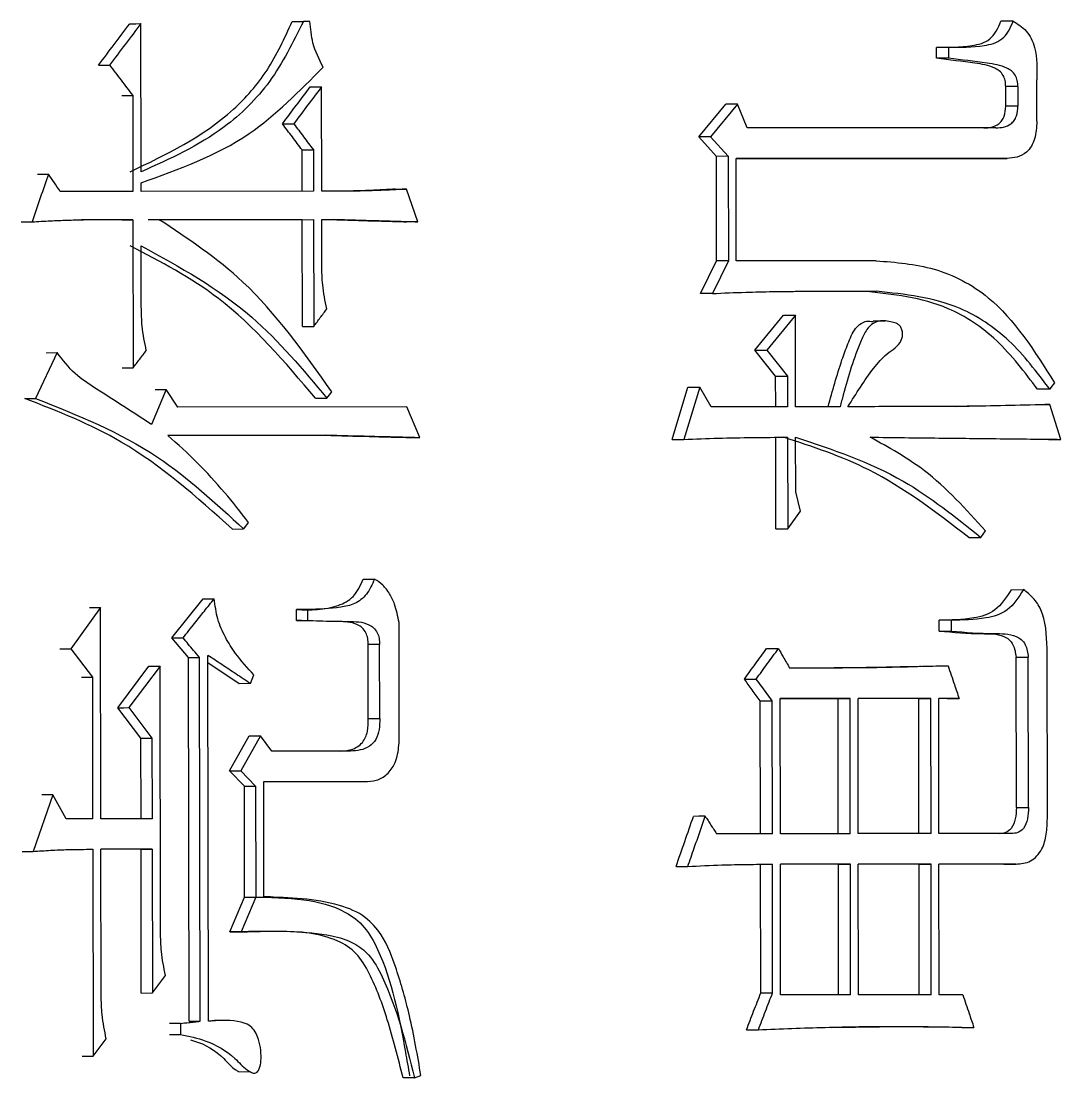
# Model space of a CAD drawing. Header units: millimetres. Extents: x 2104 to 4053, y 855 to 2233.
# Drawn here: x 2986.62 to 2991.78, y 1052 to 1057.24 of the extents above; entities that cross this region are included whole.
import ezdxf

# ---------------------------------------------------------------- set-up
doc = ezdxf.new("R2010")
doc.units = ezdxf.units.MM

msp = doc.modelspace()

# ---------------------------------------------------------------- linework, layer by layer
at = {"color": 7, "linetype": 'Continuous', "lineweight": 25}
for p, q in [((2987.2187, 1056.4949), (2987.2174, 1057.2305)), ((2987.9687, 1057.2414), (2988.0246, 1057.2417)), ((2988.057, 1057.2417), (2988.0246, 1057.2417)), ((2991.5477, 1057.2431), (2991.4872, 1057.2428)), ((2991.2276, 1057.1131), (2991.1676, 1057.1129)), ((2991.1676, 1057.0588), (2991.1676, 1057.1129)), ((2991.2276, 1057.1131), (2991.2277, 1057.059)), ((2991.2277, 1057.059), (2991.1676, 1057.0588)), ((2991.6655, 1056.7455), (2991.6651, 1056.951)), ((2988.1152, 1056.398), (2988.1144, 1056.9172)), ((2991.5717, 1056.9185), (2991.5112, 1056.9183)), ((2991.5113, 1056.8209), (2991.5112, 1056.9183)), ((2991.5717, 1056.9185), (2991.5718, 1056.8212)), ((2987.1771, 1056.8735), (2987.1779, 1056.3975)), ((2989.9872, 1056.669), (2990.1216, 1056.8313)), ((2990.1803, 1056.8315), (2990.0457, 1056.6692)), ((2990.2281, 1056.7126), (2990.1803, 1056.8315)), ((2991.5718, 1056.8212), (2991.5113, 1056.8209)), ((2991.4628, 1056.713), (2990.2281, 1056.7126)), ((2990.0457, 1056.6692), (2989.9872, 1056.669)), ((2990.0746, 1056.5716), (2989.9872, 1056.669)), ((2990.0457, 1056.6692), (2990.1332, 1056.5719)), ((2988.0187, 1056.3977), (2988.0184, 1056.6032)), ((2988.0743, 1056.6035), (2988.0747, 1056.398)), ((2990.1332, 1056.5719), (2990.0746, 1056.5716)), ((2990.0754, 1056.0524), (2990.0746, 1056.5716)), ((2990.1332, 1056.5719), (2990.1341, 1056.0527)), ((2990.1729, 1056.5611), (2991.5177, 1056.5615)), ((2991.4573, 1056.5613), (2990.1729, 1056.5609)), ((2990.1737, 1056.0527), (2990.1729, 1056.5611)), ((2991.5177, 1056.5615), (2991.4573, 1056.5613)), ((2987.2188, 1056.3975), (2987.2188, 1056.4408)), ((2987.1779, 1056.3975), (2986.8168, 1056.3973)), ((2988.0747, 1056.398), (2987.2188, 1056.3975)), ((2988.2044, 1056.398), (2988.1152, 1056.398)), ((2987.1233, 1056.2567), (2986.9226, 1056.2566)), ((2987.1781, 1056.2569), (2986.9321, 1056.2568)), ((2987.1234, 1056.2567), (2987.1781, 1056.2569)), ((2987.1781, 1056.2569), (2987.1794, 1055.5213)), ((2988.019, 1056.2571), (2987.2541, 1056.2567)), ((2987.3091, 1056.257), (2988.0749, 1056.2573)), ((2988.019, 1056.2571), (2988.0749, 1056.2573)), ((2988.0199, 1055.727), (2988.019, 1056.2571)), ((2988.0749, 1056.2573), (2988.0758, 1055.7273)), ((2988.1155, 1056.2574), (2988.229, 1056.2574)), ((2988.1159, 1056.0302), (2988.1155, 1056.2574)), ((2988.1728, 1056.2572), (2988.1155, 1056.2571)), ((2988.1728, 1056.2572), (2988.229, 1056.2574)), ((2988.5928, 1056.2468), (2988.5362, 1056.2465)), ((2987.2198, 1055.8242), (2987.2193, 1056.127)), ((2989.9965, 1055.8901), (2990.0754, 1056.0524)), ((2990.1341, 1056.0527), (2990.055, 1055.8904)), ((2990.8685, 1056.0529), (2990.1737, 1056.0527)), ((2990.4905, 1055.9014), (2990.8688, 1055.9015)), ((2990.8688, 1055.9015), (2990.8092, 1055.9012)), ((2990.055, 1055.8904), (2989.9965, 1055.8901)), ((2990.8092, 1055.9012), (2990.4664, 1055.9011)), ((2990.2661, 1055.609), (2990.4079, 1055.7821)), ((2990.467, 1055.7824), (2990.325, 1055.6092)), ((2990.4678, 1055.328), (2990.467, 1055.7824)), ((2990.9139, 1055.7533), (2990.8535, 1055.753)), ((2988.0199, 1055.727), (2988.0758, 1055.7273)), ((2986.8017, 1055.5968), (2986.6952, 1055.3697)), ((2986.7475, 1055.5966), (2986.8017, 1055.5968)), ((2990.369, 1055.4792), (2990.2661, 1055.609)), ((2990.325, 1055.6092), (2990.428, 1055.4795)), ((2987.1246, 1055.5211), (2987.1794, 1055.5213)), ((2990.3692, 1055.3278), (2990.369, 1055.4792)), ((2990.428, 1055.4795), (2990.4283, 1055.328)), ((2987.3432, 1055.4132), (2987.2699, 1055.2401)), ((2987.4006, 1055.3267), (2987.3432, 1055.4132)), ((2989.8549, 1055.1653), (2989.9338, 1055.425)), ((2989.9923, 1055.4252), (2989.9132, 1055.1656)), ((2990.048, 1055.3279), (2989.9923, 1055.4252)), ((2986.6411, 1055.3694), (2986.6952, 1055.3697)), ((2988.5379, 1055.3273), (2987.4006, 1055.3267)), ((2988.0852, 1055.37), (2988.1412, 1055.3702)), ((2988.6027, 1055.1758), (2988.5379, 1055.3273)), ((2990.4283, 1055.328), (2990.048, 1055.3279)), ((2990.6887, 1055.3281), (2990.4678, 1055.328)), ((2991.2613, 1055.33), (2991.6694, 1055.339)), ((2991.7849, 1055.1662), (2991.7301, 1055.3393)), ((2987.3518, 1055.1861), (2988.1903, 1055.1865)), ((2988.1342, 1055.1862), (2987.352, 1055.1859)), ((2988.1342, 1055.1862), (2988.1903, 1055.1865)), ((2988.5461, 1055.1756), (2988.6027, 1055.1758)), ((2990.3703, 1054.722), (2990.3695, 1055.1763)), ((2990.4285, 1055.1766), (2990.4293, 1054.7222)), ((2990.4685, 1054.9062), (2990.468, 1055.1766)), ((2991.7241, 1055.1659), (2991.7849, 1055.1662)), ((2990.4293, 1054.7222), (2990.4924, 1054.8088)), ((2987.728, 1054.7211), (2987.7523, 1054.7536)), ((2987.6724, 1054.7208), (2987.7279, 1054.7211)), ((2990.3703, 1054.722), (2990.4293, 1054.7222)), ((2991.3882, 1054.6793), (2991.4115, 1054.7117)), ((2991.3279, 1054.6791), (2991.3882, 1054.6793)), ((2991.5387, 1054.4195), (2991.5993, 1054.4198)), ((2987.0174, 1054.3313), (2986.87, 1054.1257)), ((2987.0192, 1053.2821), (2987.0174, 1054.3313)), ((2987.3719, 1054.1799), (2987.5265, 1054.3746)), ((2987.5265, 1054.3747), (2987.5818, 1054.3749)), ((2988.0457, 1054.321), (2987.9898, 1054.3208)), ((2987.9899, 1054.2667), (2987.9898, 1054.3208)), ((2988.0458, 1054.2669), (2988.0457, 1054.321)), ((2987.9899, 1054.2667), (2988.0458, 1054.2669)), ((2988.5002, 1053.7155), (2988.4993, 1054.2563)), ((2991.2403, 1054.2682), (2991.1802, 1054.268)), ((2991.1803, 1054.2139), (2991.1802, 1054.268)), ((2991.2403, 1054.2682), (2991.2404, 1054.2141)), ((2987.3719, 1054.1799), (2987.4271, 1054.1801)), ((2987.4537, 1054.0825), (2987.3719, 1054.1799)), ((2991.1803, 1054.2139), (2991.2404, 1054.2141)), ((2986.87, 1054.1257), (2986.977, 1053.9852)), ((2988.4025, 1054.1481), (2988.3461, 1054.1479)), ((2988.3468, 1053.7801), (2988.3461, 1054.1479)), ((2988.4031, 1053.7803), (2988.4025, 1054.1481)), ((2991.718, 1053.284), (2991.7166, 1054.1277)), ((2987.4537, 1054.0825), (2987.5089, 1054.0828)), ((2987.4567, 1052.2761), (2987.4537, 1054.0825)), ((2987.512, 1052.2763), (2987.5089, 1054.0828)), ((2987.5528, 1052.2763), (2987.5497, 1054.0936)), ((2991.5627, 1054.0844), (2991.6232, 1054.0846)), ((2991.5639, 1053.3378), (2991.5627, 1054.0844)), ((2991.6245, 1053.338), (2991.6232, 1054.0846)), ((2987.1029, 1053.8336), (2987.2579, 1054.0392)), ((2987.3129, 1054.0394), (2987.1577, 1053.8338)), ((2987.3151, 1052.7197), (2987.3129, 1054.0394)), ((2987.7063, 1053.9529), (2987.5497, 1054.0567)), ((2991.0531, 1054.0377), (2991.1649, 1054.0408)), ((2986.977, 1053.9852), (2986.9782, 1053.2821)), ((2987.7618, 1053.9531), (2987.778, 1053.9964)), ((2990.2135, 1053.9755), (2990.2723, 1053.9758)), ((2987.7618, 1053.9531), (2987.7063, 1053.9529)), ((2990.2939, 1053.2076), (2990.2927, 1053.8674)), ((2990.3528, 1053.2078), (2990.3517, 1053.8677)), ((2990.7384, 1053.8786), (2990.3912, 1053.8785)), ((2990.3923, 1053.2078), (2990.3912, 1053.8785)), ((2990.679, 1053.8784), (2990.3912, 1053.8783)), ((2990.679, 1053.8784), (2990.7384, 1053.8786)), ((2990.6801, 1053.2077), (2990.679, 1053.8784)), ((2990.7396, 1053.2079), (2990.7384, 1053.8786)), ((2991.1391, 1053.8787), (2990.7778, 1053.8786)), ((2990.7789, 1053.208), (2990.7778, 1053.8786)), ((2991.0792, 1053.8785), (2990.7778, 1053.8784)), ((2991.0792, 1053.8785), (2991.1391, 1053.8787)), ((2991.0803, 1053.2078), (2991.0792, 1053.8785)), ((2991.1402, 1053.2081), (2991.1391, 1053.8787)), ((2991.2801, 1053.8788), (2991.1783, 1053.8788)), ((2991.1794, 1053.2081), (2991.1783, 1053.8788)), ((2991.2199, 1053.8785), (2991.1783, 1053.8785)), ((2991.2199, 1053.8785), (2991.2801, 1053.8788)), ((2987.2176, 1053.6822), (2987.1029, 1053.8336)), ((2987.1577, 1053.8338), (2987.2726, 1053.6824)), ((2988.3468, 1053.7801), (2988.4031, 1053.7803)), ((2987.2183, 1053.282), (2987.2176, 1053.6822)), ((2987.2726, 1053.6824), (2987.2732, 1053.2822)), ((2987.6582, 1053.5201), (2987.7555, 1053.6933)), ((2987.8111, 1053.6935), (2987.7137, 1053.5204)), ((2987.8682, 1053.6178), (2987.8111, 1053.6935)), ((2988.2577, 1053.618), (2987.8682, 1053.6178)), ((2987.7315, 1053.4445), (2987.6582, 1053.5201)), ((2987.7137, 1053.5204), (2987.7871, 1053.4447)), ((2987.7325, 1052.8928), (2987.7315, 1053.4445)), ((2987.7871, 1053.4447), (2987.7881, 1052.893)), ((2987.8278, 1053.4664), (2988.3147, 1053.4666)), ((2987.8287, 1052.893), (2987.8278, 1053.4664)), ((2988.2821, 1053.4664), (2988.3387, 1053.4667)), ((2986.7808, 1053.4009), (2986.6826, 1053.1196)), ((2986.8468, 1053.282), (2986.7808, 1053.4009)), ((2991.5639, 1053.3378), (2991.6245, 1053.338)), ((2986.9782, 1053.2821), (2986.8468, 1053.282)), ((2987.2732, 1053.2822), (2987.0192, 1053.2821)), ((2990.3528, 1053.2078), (2990.0754, 1053.2077)), ((2990.7396, 1053.2079), (2990.3923, 1053.2078)), ((2991.1402, 1053.2081), (2990.7789, 1053.208)), ((2991.539, 1053.2082), (2991.1794, 1053.2081)), ((2986.9785, 1053.1306), (2986.9802, 1052.103)), ((2987.2735, 1053.1308), (2987.0195, 1053.1306)), ((2987.0207, 1052.4059), (2987.0195, 1053.1306)), ((2987.2186, 1053.1305), (2987.0195, 1053.1304)), ((2987.2186, 1053.1305), (2987.2735, 1053.1308)), ((2987.2198, 1052.4166), (2987.2186, 1053.1305)), ((2987.2735, 1053.1308), (2987.2747, 1052.4168)), ((2989.8743, 1053.0451), (2989.9327, 1053.0454)), ((2990.2952, 1052.4179), (2990.2941, 1053.0561)), ((2990.3541, 1052.4181), (2990.353, 1053.0564)), ((2990.7398, 1053.0565), (2990.3926, 1053.0564)), ((2990.3937, 1052.4073), (2990.3926, 1053.0564)), ((2990.6804, 1053.0562), (2990.3926, 1053.0561)), ((2990.6804, 1053.0562), (2990.7398, 1053.0565)), ((2990.6815, 1052.4072), (2990.6804, 1053.0562)), ((2990.7409, 1052.4075), (2990.7398, 1053.0565)), ((2991.1405, 1053.0566), (2990.7792, 1053.0565)), ((2990.7803, 1052.4075), (2990.7792, 1053.0565)), ((2991.0806, 1053.0564), (2990.7792, 1053.0563)), ((2991.0806, 1053.0564), (2991.1405, 1053.0566)), ((2991.0817, 1052.4073), (2991.0806, 1053.0564)), ((2991.1416, 1052.4076), (2991.1405, 1053.0566)), ((2991.5626, 1053.0568), (2991.1797, 1053.0566)), ((2991.1808, 1052.4076), (2991.1797, 1053.0566)), ((2991.5021, 1053.0565), (2991.1797, 1053.0564)), ((2991.5021, 1053.0565), (2991.5626, 1053.0568)), ((2987.6596, 1052.7197), (2987.7325, 1052.8928)), ((2987.7881, 1052.893), (2987.7151, 1052.7199)), ((2987.7325, 1052.8928), (2987.7881, 1052.893)), ((2987.8615, 1052.8936), (2987.8287, 1052.8935)), ((2987.6596, 1052.7197), (2987.7151, 1052.7199)), ((2987.2747, 1052.4168), (2987.34, 1052.5034)), ((2987.2198, 1052.4166), (2987.2747, 1052.4168)), ((2990.2952, 1052.4179), (2990.3541, 1052.4181)), ((2990.7409, 1052.4075), (2990.3937, 1052.4073)), ((2991.1416, 1052.4076), (2990.7803, 1052.4075)), ((2991.2982, 1052.4076), (2991.1808, 1052.4076)), ((2987.6393, 1052.281), (2987.5836, 1052.2807)), ((2987.414, 1052.2654), (2987.3589, 1052.2652)), ((2987.414, 1052.2654), (2987.4141, 1052.2114)), ((2987.4567, 1052.2761), (2987.512, 1052.2763)), ((2990.6458, 1052.2461), (2991.0032, 1052.2497)), ((2991.293, 1052.2452), (2991.3532, 1052.2454)), ((2986.9802, 1052.103), (2987.0457, 1052.1895)), ((2987.359, 1052.2111), (2987.4141, 1052.2114)), ((2986.9257, 1052.1027), (2986.9802, 1052.103)), ((2987.7028, 1052.026), (2987.7587, 1052.0263)), ((2988.5758, 1051.9955), (2988.5192, 1051.9953)), ((2988.5758, 1051.9956), (2988.6081, 1052.0064))]:
    msp.add_line(p, q, dxfattribs=at)
at = {"color": 7, "linetype": 'Continuous', "lineweight": 25, "flags": 128}
for points in [[(2987.1626, 1057.2302), (2987.1933, 1057.2304), (2987.2174, 1057.2305)], [(2987.0074, 1057.0246), (2987.038, 1057.0248), (2987.0621, 1057.0249)], [(2988.0583, 1056.917), (2988.0897, 1056.9171), (2988.1144, 1056.9172)], [(2987.1223, 1056.8732), (2987.153, 1056.8734), (2987.1771, 1056.8735)], [(2990.1803, 1056.8315), (2990.1475, 1056.8314), (2990.1216, 1056.8313)], [(2987.9208, 1056.733), (2987.9521, 1056.7331), (2987.9767, 1056.7332)], [(2988.0184, 1056.6032), (2988.0497, 1056.6034), (2988.0743, 1056.6035)], [(2986.705, 1056.4836), (2986.7353, 1056.4837), (2986.7591, 1056.4839)], [(2988.4795, 1056.4087), (2988.5112, 1056.4089), (2988.536, 1056.409)], [(2988.5928, 1056.2468), (2988.5644, 1056.3279), (2988.536, 1056.409)], [(2986.6232, 1056.2456), (2986.6534, 1056.2457), (2986.6773, 1056.2458)], [(2990.1341, 1056.0527), (2990.1012, 1056.0525), (2990.0754, 1056.0524)], [(2990.4079, 1055.7821), (2990.441, 1055.7822), (2990.467, 1055.7824)], [(2990.2661, 1055.609), (2990.2991, 1055.6091), (2990.325, 1055.6092)], [(2990.369, 1055.4792), (2990.402, 1055.4793), (2990.428, 1055.4795)], [(2991.7533, 1055.4474), (2991.7474, 1055.4393), (2991.7416, 1055.4312), (2991.7358, 1055.4231), (2991.73, 1055.415)], [(2987.2882, 1055.413), (2987.319, 1055.4131), (2987.3432, 1055.4132)], [(2988.1413, 1055.3703), (2988.1534, 1055.3866), (2988.1655, 1055.4027)], [(2989.9338, 1055.425), (2989.9665, 1055.4251), (2989.9923, 1055.4252)], [(2991.73, 1055.415), (2991.7034, 1055.4149), (2991.6863, 1055.4148), (2991.6693, 1055.4147)], [(2991.6694, 1055.339), (2991.7034, 1055.3391), (2991.7301, 1055.3393)], [(2989.8549, 1055.1653), (2989.8875, 1055.1655), (2989.9132, 1055.1656)], [(2990.4924, 1054.8088), (2990.4804, 1054.8575), (2990.4685, 1054.9062)], [(2988.3214, 1054.4724), (2988.3371, 1054.4724), (2988.3528, 1054.4725), (2988.3777, 1054.4726)], [(2986.9629, 1054.3311), (2986.9934, 1054.3312), (2987.0174, 1054.3313)], [(2986.8157, 1054.1255), (2986.8461, 1054.1256), (2986.87, 1054.1257)], [(2990.3239, 1054.127), (2990.3569, 1054.1272), (2990.3829, 1054.1273)], [(2987.2579, 1054.0392), (2987.2887, 1054.0393), (2987.3129, 1054.0394)], [(2991.1649, 1054.0408), (2991.1986, 1054.0409), (2991.225, 1054.041)], [(2986.9225, 1053.9849), (2986.953, 1053.9851), (2986.977, 1053.9852)], [(2990.2927, 1053.8674), (2990.3257, 1053.8675), (2990.3517, 1053.8677)], [(2987.1029, 1053.8336), (2987.1336, 1053.8337), (2987.1577, 1053.8338)], [(2987.2176, 1053.6822), (2987.2484, 1053.6823), (2987.2726, 1053.6824)], [(2987.7555, 1053.6933), (2987.7866, 1053.6934), (2987.8111, 1053.6935)], [(2987.6582, 1053.5201), (2987.6893, 1053.5203), (2987.7137, 1053.5204)], [(2987.7315, 1053.4445), (2987.7627, 1053.4446), (2987.7871, 1053.4447)], [(2986.7808, 1053.4009), (2986.7504, 1053.4008), (2986.7266, 1053.4007)], [(2990.0197, 1053.2942), (2989.987, 1053.2941), (2989.9612, 1053.294)], [(2986.6285, 1053.1194), (2986.6587, 1053.1195), (2986.6826, 1053.1196)], [(2990.2244, 1052.234), (2990.2573, 1052.2341), (2990.2832, 1052.2342)]]:
    msp.add_lwpolyline(points, dxfattribs=at)
at = {"color": 7, "linetype": 'Continuous', "lineweight": 25}
for points, knots in [([(2987.0074, 1057.0246), (2987.0333, 1057.0589), (2987.085, 1057.1274), (2987.1367, 1057.196), (2987.1626, 1057.2302)], [0, 0, 0, 0, 0.5, 1, 1, 1, 1]), ([(2987.2174, 1057.2305), (2987.1915, 1057.1962), (2987.1398, 1057.1277), (2987.088, 1057.0591), (2987.0621, 1057.0249)], [0, 0, 0, 0, 0.5, 1, 1, 1, 1]), ([(2987.1638, 1056.4947), (2987.344, 1056.5808), (2987.5973, 1056.7019), (2987.8547, 1056.9927), (2987.9305, 1057.158), (2987.9687, 1057.2414)], [0, 0, 0, 0, 0.550002, 0.773014, 1, 1, 1, 1]), ([(2988.0246, 1057.2417), (2987.9732, 1057.138), (2987.8713, 1056.9327), (2987.5954, 1056.6634), (2987.3607, 1056.5585), (2987.2187, 1056.4949)], [0, 0, 0, 0, 0.286997, 0.568308, 1, 1, 1, 1]), ([(2988.1223, 1057.0145), (2988.1027, 1057.0535), (2988.0672, 1057.1238), (2988.0602, 1057.2054), (2988.057, 1057.2417)], [0, 0, 0, 0, 0.5543443, 1, 1, 1, 1]), ([(2991.1676, 1057.1129), (2991.2259, 1057.113), (2991.3147, 1057.1133), (2991.4219, 1057.1372), (2991.4664, 1057.1923), (2991.4802, 1057.2258), (2991.4872, 1057.2428)], [0, 0, 0, 0, 0.492277, 0.748028, 0.872473, 1, 1, 1, 1]), ([(2991.2276, 1057.1131), (2991.2861, 1057.1133), (2991.3749, 1057.1136), (2991.4823, 1057.1374), (2991.5268, 1057.1925), (2991.5407, 1057.2261), (2991.5477, 1057.2431)], [0, 0, 0, 0, 0.4923877, 0.7481706, 0.8725672, 1, 1, 1, 1]), ([(2991.5477, 1057.2431), (2991.5709, 1057.2291), (2991.6178, 1057.201), (2991.6696, 1057.0939), (2991.6669, 1057.0059), (2991.6651, 1056.951)], [0, 0, 0, 0, 0.268924, 0.544059, 1, 1, 1, 1]), ([(2991.5112, 1056.9183), (2991.5106, 1056.9281), (2991.5096, 1056.9477), (2991.4988, 1056.9758), (2991.48, 1056.997), (2991.4339, 1057.0234), (2991.3276, 1057.0384), (2991.2311, 1057.0507), (2991.1676, 1057.0588)], [0, 0, 0, 0, 0.0603351, 0.119888, 0.1857879, 0.2512461, 0.5074614, 1, 1, 1, 1]), ([(2991.5717, 1056.9185), (2991.5711, 1056.9284), (2991.5701, 1056.948), (2991.5593, 1056.976), (2991.5404, 1056.9972), (2991.4943, 1057.0237), (2991.3878, 1057.0386), (2991.2912, 1057.051), (2991.2277, 1057.059)], [0, 0, 0, 0, 0.060271, 0.119774, 0.185648, 0.251104, 0.507362, 1, 1, 1, 1]), ([(2987.0621, 1057.0249), (2987.0813, 1056.9996), (2987.1196, 1056.9492), (2987.1579, 1056.8987), (2987.1771, 1056.8735)], [0, 0, 0, 0, 0.500001, 1, 1, 1, 1]), ([(2987.2188, 1056.4408), (2987.4047, 1056.5068), (2987.7399, 1056.6256), (2988.0044, 1056.8947), (2988.1223, 1057.0145)], [0, 0, 0, 0, 0.554476, 1, 1, 1, 1]), ([(2987.9208, 1056.733), (2987.9438, 1056.7637), (2987.9896, 1056.825), (2988.0354, 1056.8863), (2988.0583, 1056.917)], [0, 0, 0, 0, 0.5, 1, 1, 1, 1]), ([(2988.1144, 1056.9172), (2988.0914, 1056.8865), (2988.0456, 1056.8252), (2987.9996, 1056.7639), (2987.9767, 1056.7332)], [0, 0, 0, 0, 0.5, 1, 1, 1, 1]), ([(2991.4024, 1056.7127), (2991.4152, 1056.7133), (2991.4407, 1056.7144), (2991.472, 1056.7278), (2991.4934, 1056.7485), (2991.5085, 1056.778), (2991.5102, 1056.804), (2991.5113, 1056.8209)], [0, 0, 0, 0, 0.240661, 0.483158, 0.613663, 0.747582, 1, 1, 1, 1]), ([(2991.4628, 1056.713), (2991.4755, 1056.7135), (2991.5011, 1056.7147), (2991.5325, 1056.7281), (2991.5539, 1056.7488), (2991.569, 1056.7783), (2991.5707, 1056.8042), (2991.5718, 1056.8212)], [0, 0, 0, 0, 0.24079, 0.483382, 0.613891, 0.747761, 1, 1, 1, 1]), ([(2991.6655, 1056.7455), (2991.6642, 1056.7158), (2991.6618, 1056.6579), (2991.6215, 1056.5905), (2991.568, 1056.5645), (2991.5344, 1056.5625), (2991.5177, 1056.5615)], [0, 0, 0, 0, 0.294497, 0.5757322, 0.789017, 1, 1, 1, 1]), ([(2988.0184, 1056.6032), (2988.0021, 1056.6249), (2987.9696, 1056.6681), (2987.9371, 1056.7114), (2987.9208, 1056.733)], [0, 0, 0, 0, 0.500001, 1, 1, 1, 1]), ([(2987.9767, 1056.7332), (2987.993, 1056.7116), (2988.0255, 1056.6684), (2988.0581, 1056.6251), (2988.0743, 1056.6035)], [0, 0, 0, 0, 0.5000011, 1, 1, 1, 1]), ([(2986.7591, 1056.4839), (2986.7455, 1056.4442), (2986.7182, 1056.3648), (2986.6909, 1056.2855), (2986.6773, 1056.2458)], [0, 0, 0, 0, 0.5, 1, 1, 1, 1]), ([(2986.8168, 1056.3973), (2986.8072, 1056.4118), (2986.788, 1056.4406), (2986.7688, 1056.4694), (2986.7591, 1056.4839)], [0, 0, 0, 0, 0.500003, 1, 1, 1, 1]), ([(2988.4795, 1056.4087), (2988.4515, 1056.4071), (2988.3955, 1056.4039), (2988.2894, 1056.3995), (2988.2111, 1056.3986), (2988.1608, 1056.398)], [0, 0, 0, 0, 0.263979, 0.527965, 1, 1, 1, 1]), ([(2988.536, 1056.409), (2988.5078, 1056.4074), (2988.4513, 1056.4042), (2988.3408, 1056.3996), (2988.2584, 1056.3986), (2988.2044, 1056.398)], [0, 0, 0, 0, 0.256211, 0.512429, 1, 1, 1, 1]), ([(2986.6773, 1056.2458), (2986.7077, 1056.2479), (2986.7655, 1056.2518), (2986.8504, 1056.2551), (2986.9049, 1056.2562), (2986.9321, 1056.2568)], [0, 0, 0, 0, 0.358806, 0.679364, 1, 1, 1, 1]), ([(2988.1655, 1055.4027), (2988.0274, 1055.5977), (2987.7831, 1055.9427), (2987.4527, 1056.1617), (2987.3091, 1056.2569)], [0, 0, 0, 0, 0.565165, 1, 1, 1, 1]), ([(2988.1728, 1056.2572), (2988.2208, 1056.2558), (2988.3054, 1056.2533), (2988.4265, 1056.2497), (2988.4996, 1056.2476), (2988.5362, 1056.2465)], [0, 0, 0, 0, 0.395454, 0.697726, 1, 1, 1, 1]), ([(2988.229, 1056.2574), (2988.2769, 1056.256), (2988.3617, 1056.2535), (2988.4829, 1056.25), (2988.5562, 1056.2478), (2988.5928, 1056.2468)], [0, 0, 0, 0, 0.39494, 0.697469, 1, 1, 1, 1]), ([(2988.0852, 1055.37), (2987.9327, 1055.5498), (2987.663, 1055.8678), (2987.3155, 1056.0483), (2987.1644, 1056.1268)], [0, 0, 0, 0, 0.565266, 1, 1, 1, 1]), ([(2987.2193, 1056.127), (2987.4106, 1056.0221), (2987.7557, 1055.8329), (2988.0224, 1055.5129), (2988.1412, 1055.3703)], [0, 0, 0, 0, 0.554256, 1, 1, 1, 1]), ([(2988.1406, 1055.8139), (2988.1324, 1055.8536), (2988.1179, 1055.9248), (2988.1165, 1055.9979), (2988.1159, 1056.0302)], [0, 0, 0, 0, 0.558835, 1, 1, 1, 1]), ([(2990.8685, 1056.0529), (2990.965, 1056.0455), (2991.1591, 1056.0306), (2991.4937, 1055.859), (2991.6541, 1055.6047), (2991.7533, 1055.4474)], [0, 0, 0, 0, 0.274101, 0.551296, 1, 1, 1, 1]), ([(2990.055, 1055.8904), (2990.1101, 1055.8928), (2990.2104, 1055.8971), (2990.3556, 1055.9004), (2990.4455, 1055.901), (2990.4905, 1055.9014)], [0, 0, 0, 0, 0.3791836, 0.6895692, 1, 1, 1, 1]), ([(2991.73, 1055.415), (2991.6657, 1055.5001), (2991.5387, 1055.6683), (2991.2446, 1055.8625), (2991.0106, 1055.8867), (2990.8688, 1055.9015)], [0, 0, 0, 0, 0.287344, 0.567754, 1, 1, 1, 1]), ([(2991.6693, 1055.4147), (2991.6051, 1055.4998), (2991.4782, 1055.668), (2991.1845, 1055.8622), (2990.9509, 1055.8865), (2990.8092, 1055.9012)], [0, 0, 0, 0, 0.2874425, 0.5678563, 1, 1, 1, 1]), ([(2987.2447, 1055.6079), (2987.2365, 1055.6477), (2987.2218, 1055.7188), (2987.2204, 1055.792), (2987.2198, 1055.8242)], [0, 0, 0, 0, 0.5588348, 1, 1, 1, 1]), ([(2988.0758, 1055.7273), (2988.0866, 1055.7417), (2988.1082, 1055.7706), (2988.1298, 1055.7994), (2988.1406, 1055.8139)], [0, 0, 0, 0, 0.500001, 1, 1, 1, 1]), ([(2990.6293, 1055.3279), (2990.6509, 1055.4063), (2990.6801, 1055.5127), (2990.7271, 1055.641), (2990.7546, 1055.7077), (2990.7907, 1055.7418), (2990.8216, 1055.7559), (2990.8425, 1055.7526), (2990.8537, 1055.7508)], [0, 0, 0, 0, 0.455264, 0.617256, 0.780592, 0.85776, 0.923226, 1, 1, 1, 1]), ([(2990.728, 1055.3282), (2990.769, 1055.3938), (2990.8281, 1055.4887), (2990.9186, 1055.5956), (2990.9831, 1055.6298), (2990.9992, 1055.6764), (2990.9999, 1055.6961), (2990.9955, 1055.7152), (2990.9863, 1055.7304), (2990.9701, 1055.7428), (2990.9348, 1055.7523), (2990.893, 1055.7594), (2990.8492, 1055.7422), (2990.8168, 1055.7099), (2990.7623, 1055.5911), (2990.7243, 1055.4594), (2990.694, 1055.3477), (2990.6887, 1055.3281)], [0, 0, 0, 0, 0.209543, 0.302706, 0.395798, 0.412004, 0.428186, 0.444961, 0.461038, 0.475088, 0.504153, 0.574083, 0.604651, 0.646233, 0.701501, 0.94765, 1, 1, 1, 1]), ([(2987.2699, 1055.2401), (2987.1791, 1055.2993), (2987.0525, 1055.3818), (2986.8863, 1055.487), (2986.83, 1055.5601), (2986.8017, 1055.5968)], [0, 0, 0, 0, 0.557651, 0.777477, 1, 1, 1, 1]), ([(2987.1794, 1055.5213), (2987.1903, 1055.5358), (2987.2121, 1055.5646), (2987.2338, 1055.5935), (2987.2447, 1055.6079)], [0, 0, 0, 0, 0.500001, 1, 1, 1, 1]), ([(2987.6724, 1054.7208), (2987.4947, 1054.879), (2987.1796, 1055.1596), (2986.8046, 1055.3057), (2986.6411, 1055.3694)], [0, 0, 0, 0, 0.563735, 1, 1, 1, 1]), ([(2986.6952, 1055.3697), (2986.9038, 1055.2863), (2987.2792, 1055.1362), (2987.5899, 1054.8488), (2987.7279, 1054.7211)], [0, 0, 0, 0, 0.555605, 1, 1, 1, 1]), ([(2991.7301, 1055.3393), (2991.5996, 1055.3357), (2991.3682, 1055.3293), (2991.034, 1055.329), (2990.83, 1055.3284), (2990.7281, 1055.3281)], [0, 0, 0, 0, 0.392543, 0.696266, 1, 1, 1, 1]), ([(2990.9984, 1055.3288), (2990.9985, 1055.3288), (2990.9986, 1055.3288), (2990.9843, 1055.3287), (2990.9534, 1055.3287), (2990.9233, 1055.3286)], [0, 0, 0, 0, 0.005804, 0.036079, 1, 1, 1, 1]), ([(2987.7523, 1054.7536), (2987.7132, 1054.8035), (2987.6321, 1054.9069), (2987.499, 1055.0527), (2987.401, 1055.1415), (2987.3518, 1055.1861)], [0, 0, 0, 0, 0.317968, 0.658007, 1, 1, 1, 1]), ([(2988.1342, 1055.1862), (2988.2064, 1055.1844), (2988.3113, 1055.1817), (2988.4485, 1055.1781), (2988.5136, 1055.1764), (2988.5461, 1055.1756)], [0, 0, 0, 0, 0.52539, 0.762695, 1, 1, 1, 1]), ([(2988.1903, 1055.1865), (2988.2625, 1055.1846), (2988.3675, 1055.1819), (2988.5049, 1055.1784), (2988.5701, 1055.1767), (2988.6027, 1055.1758)], [0, 0, 0, 0, 0.524708, 0.762354, 1, 1, 1, 1]), ([(2989.9132, 1055.1656), (2989.9702, 1055.1679), (2990.0847, 1055.1726), (2990.2565, 1055.1756), (2990.3712, 1055.1763), (2990.4285, 1055.1766)], [0, 0, 0, 0, 0.3308169, 0.6653894, 1, 1, 1, 1]), ([(2991.3279, 1054.6791), (2991.1665, 1054.8029), (2990.8797, 1055.0229), (2990.5522, 1055.1296), (2990.409, 1055.1763)], [0, 0, 0, 0, 0.562559, 1, 1, 1, 1]), ([(2990.468, 1055.1766), (2990.6508, 1055.1159), (2990.9791, 1055.007), (2991.2626, 1054.78), (2991.3882, 1054.6793)], [0, 0, 0, 0, 0.556811, 1, 1, 1, 1]), ([(2990.8385, 1055.1767), (2990.9524, 1055.1754), (2991.1678, 1055.1729), (2991.4831, 1055.1695), (2991.6843, 1055.1673), (2991.7849, 1055.1662)], [0, 0, 0, 0, 0.359303, 0.679648, 1, 1, 1, 1]), ([(2991.4115, 1054.7117), (2991.3141, 1054.8191), (2991.1414, 1055.0094), (2990.9305, 1055.1259), (2990.8385, 1055.1767)], [0, 0, 0, 0, 0.564151, 1, 1, 1, 1]), ([(2987.9898, 1054.3208), (2988.0598, 1054.3192), (2988.1575, 1054.317), (2988.2793, 1054.379), (2988.3071, 1054.4407), (2988.3214, 1054.4724)], [0, 0, 0, 0, 0.551357, 0.770078, 1, 1, 1, 1]), ([(2988.3777, 1054.4726), (2988.3659, 1054.4459), (2988.3428, 1054.3937), (2988.2796, 1054.3451), (2988.1785, 1054.3254), (2988.1005, 1054.3228), (2988.0457, 1054.321)], [0, 0, 0, 0, 0.195659, 0.382955, 0.567145, 1, 1, 1, 1]), ([(2988.4993, 1054.2563), (2988.4933, 1054.2874), (2988.4834, 1054.3381), (2988.4537, 1054.4006), (2988.4202, 1054.4448), (2988.3918, 1054.4634), (2988.3777, 1054.4726)], [0, 0, 0, 0, 0.349141, 0.571236, 0.788179, 1, 1, 1, 1]), ([(2991.5387, 1054.4195), (2991.5141, 1054.3814), (2991.4658, 1054.3066), (2991.3309, 1054.2695), (2991.2374, 1054.2685), (2991.1802, 1054.268)], [0, 0, 0, 0, 0.287999, 0.56515, 1, 1, 1, 1]), ([(2991.5993, 1054.4198), (2991.5746, 1054.3816), (2991.5262, 1054.3068), (2991.3912, 1054.2697), (2991.2975, 1054.2688), (2991.2403, 1054.2682)], [0, 0, 0, 0, 0.287877, 0.565058, 1, 1, 1, 1]), ([(2991.7166, 1054.1277), (2991.7139, 1054.1958), (2991.71, 1054.29), (2991.6494, 1054.381), (2991.6159, 1054.4069), (2991.5993, 1054.4198)], [0, 0, 0, 0, 0.57016, 0.787713, 1, 1, 1, 1]), ([(2987.4271, 1054.1801), (2987.4462, 1054.2042), (2987.4816, 1054.2487), (2987.5332, 1054.3137), (2987.5656, 1054.3545), (2987.5818, 1054.3749)], [0, 0, 0, 0, 0.371324, 0.685662, 1, 1, 1, 1]), ([(2987.778, 1053.9964), (2987.7469, 1054.0309), (2987.6953, 1054.088), (2987.6356, 1054.182), (2987.5951, 1054.2729), (2987.5863, 1054.3407), (2987.5819, 1054.3749)], [0, 0, 0, 0, 0.333231, 0.552095, 0.774458, 1, 1, 1, 1]), ([(2988.3461, 1054.1479), (2988.3457, 1054.1579), (2988.3448, 1054.1777), (2988.3357, 1054.2071), (2988.3179, 1054.2312), (2988.2705, 1054.261), (2988.1569, 1054.2611), (2988.0562, 1054.2645), (2987.9899, 1054.2667)], [0, 0, 0, 0, 0.060717, 0.120381, 0.18767, 0.252801, 0.508101, 1, 1, 1, 1]), ([(2988.0458, 1054.2669), (2988.1122, 1054.2647), (2988.213, 1054.2614), (2988.3268, 1054.2613), (2988.3742, 1054.2314), (2988.3921, 1054.2074), (2988.4012, 1054.1779), (2988.4021, 1054.1581), (2988.4025, 1054.1481)], [0, 0, 0, 0, 0.492007, 0.747358, 0.812484, 0.879738, 0.939348, 1, 1, 1, 1]), ([(2987.5089, 1054.0828), (2987.499, 1054.0945), (2987.4804, 1054.1166), (2987.4532, 1054.1491), (2987.4358, 1054.1698), (2987.4271, 1054.1801)], [0, 0, 0, 0, 0.362123, 0.681061, 1, 1, 1, 1]), ([(2991.1803, 1054.2139), (2991.2506, 1054.208), (2991.3574, 1054.199), (2991.4769, 1054.2021), (2991.5284, 1054.1735), (2991.5546, 1054.14), (2991.5595, 1054.1061), (2991.5627, 1054.0844)], [0, 0, 0, 0, 0.493007, 0.748945, 0.813954, 0.88072, 1, 1, 1, 1]), ([(2991.2404, 1054.2141), (2991.3107, 1054.2082), (2991.4177, 1054.1993), (2991.5373, 1054.2023), (2991.5889, 1054.1738), (2991.6151, 1054.1402), (2991.6201, 1054.1064), (2991.6232, 1054.0846)], [0, 0, 0, 0, 0.493108, 0.749094, 0.814101, 0.880835, 1, 1, 1, 1]), ([(2990.2135, 1053.9755), (2990.2319, 1054.0008), (2990.2687, 1054.0513), (2990.3055, 1054.1018), (2990.3239, 1054.127)], [0, 0, 0, 0, 0.5000002, 1, 1, 1, 1]), ([(2990.2723, 1053.9758), (2990.2908, 1054.001), (2990.3184, 1054.0389), (2990.3552, 1054.0894), (2990.3737, 1054.1147), (2990.3829, 1054.1273)], [0, 0, 0, 0, 0.4999999, 0.7499999, 1, 1, 1, 1]), ([(2990.3829, 1054.1273), (2990.3906, 1054.1137), (2990.4038, 1054.0906), (2990.4223, 1054.0582), (2990.433, 1054.0394), (2990.4384, 1054.0299)], [0, 0, 0, 0, 0.419954, 0.709977, 1, 1, 1, 1]), ([(2987.7618, 1053.9531), (2987.7375, 1053.9692), (2987.6901, 1054.0007), (2987.6193, 1054.0475), (2987.5729, 1054.0783), (2987.5497, 1054.0936)], [0, 0, 0, 0, 0.343847, 0.671923, 1, 1, 1, 1]), ([(2991.225, 1054.041), (2991.0904, 1054.0371), (2990.8924, 1054.0312), (2990.6298, 1054.0304), (2990.5022, 1054.0301), (2990.4384, 1054.0299)], [0, 0, 0, 0, 0.515258, 0.757627, 1, 1, 1, 1]), ([(2990.5953, 1054.0303), (2990.5952, 1054.0303), (2990.5949, 1054.0303), (2990.5904, 1054.0303), (2990.5779, 1054.0303), (2990.5656, 1054.0302), (2990.5577, 1054.0302)], [0, 0, 0, 0, 0.065802, 0.154188, 0.463499, 1, 1, 1, 1]), ([(2991.0909, 1054.0381), (2991.0908, 1054.0381), (2991.09, 1054.0382), (2991.0034, 1054.036), (2990.8459, 1054.0323), (2990.6752, 1054.0307), (2990.5784, 1054.0303), (2990.563, 1054.0302), (2990.5626, 1054.0302), (2990.5627, 1054.0302), (2990.5627, 1054.0302)], [0, 0, 0, 0, 0.003055, 0.020921, 0.517723, 0.853035, 0.994956, 0.997364, 0.999372, 1, 1, 1, 1]), ([(2991.225, 1054.041), (2991.2302, 1054.0257), (2991.2406, 1053.995), (2991.259, 1053.9409), (2991.2721, 1053.9022), (2991.2801, 1053.8788)], [0, 0, 0, 0, 0.283865, 0.567729, 1, 1, 1, 1]), ([(2990.2927, 1053.8674), (2990.2795, 1053.8854), (2990.2531, 1053.9215), (2990.2267, 1053.9575), (2990.2135, 1053.9755)], [0, 0, 0, 0, 0.4999995, 1, 1, 1, 1]), ([(2990.3517, 1053.8677), (2990.3426, 1053.88), (2990.3249, 1053.9042), (2990.2984, 1053.9403), (2990.281, 1053.964), (2990.2723, 1053.9758)], [0, 0, 0, 0, 0.342692, 0.671346, 1, 1, 1, 1]), ([(2988.2016, 1053.6178), (2988.2221, 1053.6187), (2988.2634, 1053.6207), (2988.3191, 1053.653), (2988.3471, 1053.7157), (2988.3469, 1053.7584), (2988.3468, 1053.7801)], [0, 0, 0, 0, 0.268917, 0.541341, 0.767036, 1, 1, 1, 1]), ([(2988.4031, 1053.7803), (2988.4033, 1053.762), (2988.4037, 1053.7256), (2988.387, 1053.6743), (2988.3389, 1053.6239), (2988.291, 1053.6204), (2988.2577, 1053.618)], [0, 0, 0, 0, 0.19814, 0.3923, 0.578456, 1, 1, 1, 1]), ([(2988.3147, 1053.4666), (2988.3339, 1053.4666), (2988.3724, 1053.4666), (2988.4294, 1053.4886), (2988.4773, 1053.5433), (2988.5001, 1053.6255), (2988.5002, 1053.6853), (2988.5002, 1053.7155)], [0, 0, 0, 0, 0.177785, 0.356958, 0.541697, 0.768829, 1, 1, 1, 1]), ([(2991.5639, 1053.3378), (2991.5633, 1053.319), (2991.562, 1053.282), (2991.5435, 1053.2341), (2991.5109, 1053.2102), (2991.4893, 1053.2087), (2991.4785, 1053.2079)], [0, 0, 0, 0, 0.2934237, 0.5774994, 0.790774, 1, 1, 1, 1]), ([(2991.6245, 1053.338), (2991.6238, 1053.3192), (2991.6225, 1053.2823), (2991.604, 1053.2343), (2991.5714, 1053.2104), (2991.5497, 1053.2089), (2991.539, 1053.2082)], [0, 0, 0, 0, 0.293264, 0.577264, 0.790624, 1, 1, 1, 1]), ([(2989.8743, 1053.0451), (2989.8888, 1053.0866), (2989.9178, 1053.1696), (2989.9467, 1053.2525), (2989.9612, 1053.294)], [0, 0, 0, 0, 0.5000005, 1, 1, 1, 1]), ([(2989.9327, 1053.0454), (2989.9434, 1053.076), (2989.9633, 1053.1327), (2989.9923, 1053.2157), (2990.0106, 1053.268), (2990.0197, 1053.2942)], [0, 0, 0, 0, 0.368853, 0.684427, 1, 1, 1, 1]), ([(2990.0197, 1053.2942), (2990.0243, 1053.287), (2990.0336, 1053.2726), (2990.0476, 1053.251), (2990.0615, 1053.2293), (2990.0708, 1053.2149), (2990.0754, 1053.2077)], [0, 0, 0, 0, 0.25, 0.5, 0.75, 1, 1, 1, 1]), ([(2991.5626, 1053.0568), (2991.5872, 1053.0588), (2991.637, 1053.063), (2991.6939, 1053.1246), (2991.7156, 1053.2054), (2991.7172, 1053.2576), (2991.718, 1053.284)], [0, 0, 0, 0, 0.266734, 0.54095, 0.768753, 1, 1, 1, 1]), ([(2986.6826, 1053.1196), (2986.7115, 1053.1218), (2986.7693, 1053.126), (2986.868, 1053.1296), (2986.9377, 1053.1303), (2986.9785, 1053.1306)], [0, 0, 0, 0, 0.293251, 0.586525, 1, 1, 1, 1]), ([(2989.9327, 1053.0454), (2989.9892, 1053.0481), (2990.0876, 1053.0529), (2990.2277, 1053.0556), (2990.3112, 1053.0561), (2990.353, 1053.0564)], [0, 0, 0, 0, 0.402402, 0.701179, 1, 1, 1, 1]), ([(2987.7731, 1052.8928), (2987.8578, 1052.8918), (2988.0136, 1052.8899), (2988.2058, 1052.8442), (2988.3326, 1052.7494), (2988.4568, 1052.5206), (2988.5076, 1052.259), (2988.5447, 1052.0452), (2988.5514, 1052.0061)], [0, 0, 0, 0, 0.205432, 0.378037, 0.468885, 0.559501, 0.919602, 1, 1, 1, 1]), ([(2988.6081, 1052.0064), (2988.5909, 1052.1063), (2988.5602, 1052.2857), (2988.4935, 1052.519), (2988.4295, 1052.6937), (2988.3276, 1052.8065), (2988.1277, 1052.8865), (2987.9551, 1052.8903), (2987.8287, 1052.893)], [0, 0, 0, 0, 0.205001, 0.367779, 0.497733, 0.583522, 0.695132, 1, 1, 1, 1]), ([(2987.34, 1052.5034), (2987.3318, 1052.5431), (2987.3171, 1052.6143), (2987.3157, 1052.6874), (2987.3151, 1052.7197)], [0, 0, 0, 0, 0.558835, 1, 1, 1, 1]), ([(2988.5192, 1051.9953), (2988.495, 1052.0925), (2988.4505, 1052.2707), (2988.3738, 1052.4787), (2988.2922, 1052.62), (2988.139, 1052.714), (2987.9205, 1052.7254), (2987.7413, 1052.7215), (2987.6596, 1052.7197)], [0, 0, 0, 0, 0.208353, 0.382278, 0.468148, 0.555259, 0.797019, 1, 1, 1, 1]), ([(2987.7151, 1052.7199), (2987.7993, 1052.7226), (2987.9498, 1052.7273), (2988.138, 1052.7107), (2988.2686, 1052.6738), (2988.3596, 1052.6056), (2988.479, 1052.3839), (2988.5329, 1052.1679), (2988.5758, 1051.9955)], [0, 0, 0, 0, 0.208188, 0.37202, 0.466812, 0.538301, 0.631663, 1, 1, 1, 1]), ([(2987.0457, 1052.1895), (2987.0375, 1052.2293), (2987.0228, 1052.3004), (2987.0213, 1052.3736), (2987.0207, 1052.4059)], [0, 0, 0, 0, 0.558835, 1, 1, 1, 1]), ([(2990.2244, 1052.234), (2990.2362, 1052.2646), (2990.2598, 1052.3259), (2990.2834, 1052.3872), (2990.2952, 1052.4179)], [0, 0, 0, 0, 0.499999, 1, 1, 1, 1]), ([(2990.2832, 1052.2342), (2990.295, 1052.2649), (2990.3128, 1052.3109), (2990.3364, 1052.3722), (2990.3482, 1052.4028), (2990.3541, 1052.4181)], [0, 0, 0, 0, 0.5, 0.75, 1, 1, 1, 1]), ([(2991.2982, 1052.4076), (2991.3034, 1052.3923), (2991.3138, 1052.3616), (2991.3322, 1052.3075), (2991.3453, 1052.2688), (2991.3532, 1052.2454)], [0, 0, 0, 0, 0.283865, 0.567729, 1, 1, 1, 1]), ([(2987.4141, 1052.2114), (2987.4563, 1052.2023), (2987.5517, 1052.182), (2987.6655, 1052.1179), (2987.7288, 1052.0441), (2987.7624, 1052.0232), (2987.7775, 1052.0187), (2987.7874, 1052.019), (2987.7957, 1052.024), (2987.8033, 1052.0342), (2987.8116, 1052.0567), (2987.8172, 1052.1138), (2987.8077, 1052.1787), (2987.7814, 1052.2339), (2987.7527, 1052.2608), (2987.6814, 1052.2842), (2987.6127, 1052.2816), (2987.5585, 1052.2768), (2987.5528, 1052.2763)], [0, 0, 0, 0, 0.15285, 0.344769, 0.435474, 0.46535, 0.478091, 0.490977, 0.499588, 0.510792, 0.530819, 0.571645, 0.680114, 0.719201, 0.758286, 0.806187, 0.979577, 1, 1, 1, 1]), ([(2987.414, 1052.2654), (2987.4278, 1052.267), (2987.4511, 1052.2696), (2987.4837, 1052.2732), (2987.5025, 1052.2753), (2987.512, 1052.2763)], [0, 0, 0, 0, 0.423761, 0.711881, 1, 1, 1, 1]), ([(2990.2832, 1052.2342), (2990.3386, 1052.2364), (2990.505, 1052.2431), (2990.7666, 1052.2513), (2991.0679, 1052.2507), (2991.2581, 1052.2472), (2991.3532, 1052.2454)], [0, 0, 0, 0, 0.154598, 0.463805, 0.731869, 1, 1, 1, 1]), ([(2991.293, 1052.2452), (2991.2377, 1052.2463), (2991.1404, 1052.2483), (2991.0427, 1052.2487), (2991.0006, 1052.2489)], [0, 0, 0, 0, 0.569123, 1, 1, 1, 1]), ([(2987.4634, 1052.1837), (2987.4705, 1052.1819), (2987.5302, 1052.167), (2987.6104, 1052.1187), (2987.6703, 1052.0447), (2987.6983, 1052.0294), (2987.7031, 1052.0268)], [0, 0, 0, 0, 0.078813, 0.665263, 0.942376, 1, 1, 1, 1])]:
    msp.add_open_spline(points, degree=3, knots=knots, dxfattribs=at)

doc.saveas('drawing.dxf')
